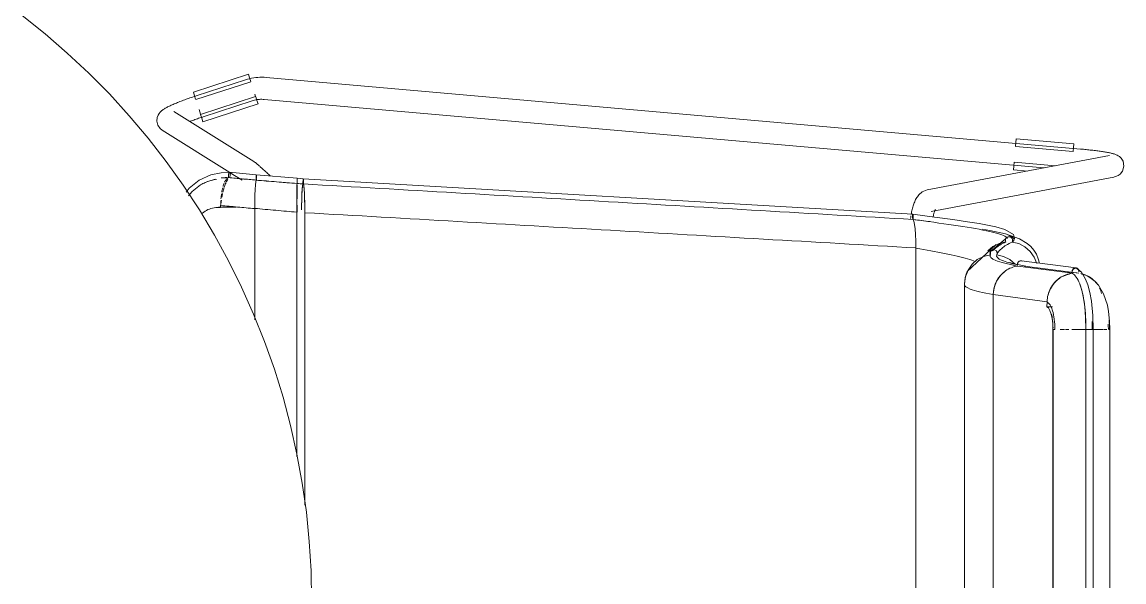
# Model space of a CAD drawing. Header units: millimetres. Extents: x 155927 to 326028, y -36033 to 97293.
# Drawn here: x 160210 to 160810, y 31246 to 31551 of the extents above; entities that cross this region are included whole.
import ezdxf

# ---------------------------------------------------------------- set-up
doc = ezdxf.new("R2010")
doc.units = ezdxf.units.MM
doc.header["$MEASUREMENT"] = 0
doc.layers.add('I-FURN', color=8, linetype='CONTINUOUS', lineweight=9)

msp = doc.modelspace()

# ---------------------------------------------------------------- linework, layer by layer
at = {"layer": 'I-FURN'}
for p, q in [((160222.66, 31544.27), (160210.13, 31554.21)), ((160234.79, 31533.83), (160222.66, 31544.27)), ((160246.48, 31522.91), (160234.79, 31533.83)), ((160257.74, 31511.54), (160246.48, 31522.91)), ((160303.4, 31512.55), (160333.4, 31522.23)), ((160333.4, 31522.23), (160334.03, 31520.28)), ((160304.7, 31508.5), (160334.71, 31518.19)), ((160331.76, 31519.23), (160304.95, 31510.52)), ((160331.81, 31519.25), (160331.76, 31519.23)), ((160332.91, 31519.58), (160331.81, 31519.25)), ((160334.01, 31519.86), (160332.91, 31519.58)), ((160335.13, 31520.1), (160334.01, 31519.86)), ((160334.03, 31520.28), (160334.67, 31518.31)), ((160336.25, 31520.3), (160335.13, 31520.1)), ((160337.39, 31520.45), (160336.25, 31520.3)), ((160338.52, 31520.56), (160337.39, 31520.45)), ((160339.66, 31520.62), (160338.52, 31520.56)), ((160340.81, 31520.63), (160339.66, 31520.62)), ((160341.95, 31520.6), (160340.81, 31520.63)), ((160343.09, 31520.52), (160341.95, 31520.6)), ((160786.41, 31481.57), (160343.09, 31520.52)), ((160268.52, 31499.72), (160257.74, 31511.54)), ((160302.29, 31509.63), (160303.02, 31509.88)), ((160303.02, 31509.88), (160303.76, 31510.13)), ((160304.03, 31510.59), (160303.4, 31512.55)), ((160303.76, 31510.13), (160304.5, 31510.37)), ((160304.66, 31508.62), (160304.03, 31510.59)), ((160304.5, 31510.37), (160304.95, 31510.52)), ((160337.31, 31510.12), (160307.31, 31500.43)), ((160336.91, 31511.38), (160337.28, 31510.22)), ((160337.35, 31510), (160337.99, 31508.03)), ((160287.74, 31503.53), (160288.14, 31503.77)), ((160288.14, 31503.77), (160288.55, 31504)), ((160288.55, 31504), (160288.97, 31504.23)), ((160288.97, 31504.23), (160289.41, 31504.46)), ((160289.41, 31504.46), (160289.87, 31504.69)), ((160289.87, 31504.69), (160290.35, 31504.92)), ((160290.35, 31504.92), (160290.84, 31505.15)), ((160290.84, 31505.15), (160291.35, 31505.39)), ((160291.35, 31505.39), (160291.87, 31505.62)), ((160291.87, 31505.62), (160292.42, 31505.87)), ((160292.42, 31505.87), (160292.98, 31506.11)), ((160292.98, 31506.11), (160293.56, 31506.35)), ((160293.56, 31506.35), (160294.15, 31506.6)), ((160294.15, 31506.6), (160294.77, 31506.85)), ((160294.77, 31506.85), (160295.39, 31507.1)), ((160295.39, 31507.1), (160296.03, 31507.35)), ((160296.03, 31507.35), (160296.68, 31507.6)), ((160296.68, 31507.6), (160297.35, 31507.86)), ((160297.35, 31507.86), (160298.03, 31508.11)), ((160298.03, 31508.11), (160298.72, 31508.37)), ((160298.72, 31508.37), (160299.41, 31508.62)), ((160299.41, 31508.62), (160300.12, 31508.88)), ((160300.12, 31508.88), (160300.84, 31509.13)), ((160300.84, 31509.13), (160301.56, 31509.38)), ((160301.56, 31509.38), (160302.29, 31509.63)), ((160308.61, 31496.39), (160338.62, 31506.08)), ((160308.66, 31499.11), (160335.47, 31507.82)), ((160335.47, 31507.82), (160336.11, 31508.01)), ((160336.11, 31508.01), (160336.75, 31508.18)), ((160336.75, 31508.18), (160337.39, 31508.32)), ((160337.39, 31508.32), (160338.05, 31508.44)), ((160337.99, 31508.03), (160338.62, 31506.08)), ((160338.05, 31508.44), (160338.7, 31508.52)), ((160338.7, 31508.52), (160339.36, 31508.59)), ((160339.36, 31508.59), (160340.02, 31508.62)), ((160340.02, 31508.62), (160340.69, 31508.63)), ((160340.69, 31508.63), (160341.35, 31508.61)), ((160341.35, 31508.61), (160342.01, 31508.57)), ((160342.01, 31508.57), (160342.04, 31508.57)), ((160342.04, 31508.57), (160766.54, 31471.27)), ((160278.83, 31487.49), (160268.52, 31499.72)), ((160283.5, 31496.72), (160283.67, 31498.69)), ((160283.67, 31498.69), (160284.19, 31500.07)), ((160284.19, 31500.07), (160284.76, 31500.98)), ((160284.76, 31500.98), (160285.28, 31501.61)), ((160285.28, 31501.61), (160285.74, 31502.08)), ((160285.74, 31502.08), (160286.17, 31502.45)), ((160286.17, 31502.45), (160286.57, 31502.76)), ((160286.57, 31502.76), (160286.96, 31503.04)), ((160286.96, 31503.04), (160287.35, 31503.29)), ((160287.35, 31503.29), (160287.74, 31503.53)), ((160336.38, 31474.73), (160292.8, 31502.03)), ((160304.25, 31497.61), (160304.91, 31497.84)), ((160304.91, 31497.84), (160305.59, 31498.08)), ((160305.59, 31498.08), (160306.27, 31498.31)), ((160306.27, 31498.31), (160306.95, 31498.54)), ((160306.48, 31503.01), (160307.28, 31500.53)), ((160306.95, 31498.54), (160307.64, 31498.77)), ((160307.98, 31498.34), (160307.35, 31500.32)), ((160307.64, 31498.77), (160308.33, 31499)), ((160308.61, 31496.39), (160307.98, 31498.34)), ((160308.33, 31499), (160308.66, 31499.11)), ((160284.08, 31494.49), (160283.5, 31496.72)), ((160285.31, 31492.76), (160284.08, 31494.49)), ((160285.31, 31492.76), (160286.43, 31491.86)), ((160286.43, 31491.86), (160323.19, 31468.83)), ((160301.68, 31496.67), (160302.31, 31496.9)), ((160302.31, 31496.9), (160302.94, 31497.14)), ((160302.94, 31497.14), (160303.59, 31497.37)), ((160303.59, 31497.37), (160304.25, 31497.61)), ((160288.64, 31474.85), (160278.83, 31487.49)), ((160751.21, 31485.1), (160751.39, 31487.15)), ((160751.39, 31487.15), (160782.8, 31484.39)), ((160751.02, 31482.91), (160782.43, 31480.16)), ((160751.03, 31483.04), (160751.21, 31485.1)), ((160782.62, 31482.34), (160782.44, 31480.28)), ((160782.8, 31484.39), (160782.62, 31482.34)), ((160786.57, 31481.56), (160786.41, 31481.57)), ((160787.32, 31481.49), (160786.57, 31481.56)), ((160788.07, 31481.42), (160787.32, 31481.49)), ((160788.82, 31481.35), (160788.07, 31481.42)), ((160789.56, 31481.27), (160788.82, 31481.35)), ((160790.3, 31481.2), (160789.56, 31481.27)), ((160791.03, 31481.12), (160790.3, 31481.2)), ((160791.76, 31481.04), (160791.03, 31481.12)), ((160792.48, 31480.96), (160791.76, 31481.04)), ((160793.19, 31480.88), (160792.48, 31480.96)), ((160793.89, 31480.79), (160793.19, 31480.88)), ((160794.57, 31480.71), (160793.89, 31480.79)), ((160795.25, 31480.62), (160794.57, 31480.71)), ((160795.91, 31480.53), (160795.25, 31480.62)), ((160796.56, 31480.44), (160795.91, 31480.53)), ((160797.2, 31480.35), (160796.56, 31480.44)), ((160797.81, 31480.26), (160797.2, 31480.35)), ((160798.42, 31480.17), (160797.81, 31480.26)), ((160799, 31480.08), (160798.42, 31480.17)), ((160799.57, 31479.99), (160799, 31480.08)), ((160800.12, 31479.89), (160799.57, 31479.99)), ((160800.66, 31479.8), (160800.12, 31479.89)), ((160801.17, 31479.71), (160800.66, 31479.8)), ((160801.67, 31479.61), (160801.17, 31479.71)), ((160297.94, 31461.83), (160288.64, 31474.85)), ((160336.38, 31474.73), (160336.71, 31474.51)), ((160336.71, 31474.51), (160336.97, 31474.33)), ((160336.97, 31474.33), (160337.2, 31474.16)), ((160337.2, 31474.16), (160337.42, 31473.98)), ((160337.42, 31473.98), (160337.64, 31473.8)), ((160337.64, 31473.8), (160337.87, 31473.61)), ((160802.26, 31478.09), (160702.97, 31459.28)), ((160750.09, 31472.28), (160750.27, 31474.34)), ((160772.88, 31472.48), (160750.28, 31474.47)), ((160802.14, 31479.52), (160801.67, 31479.61)), ((160802.6, 31479.42), (160802.14, 31479.52)), ((160803.05, 31479.32), (160802.6, 31479.42)), ((160803.47, 31479.22), (160803.05, 31479.32)), ((160803.89, 31479.12), (160803.47, 31479.22)), ((160804.29, 31479.01), (160803.89, 31479.12)), ((160804.69, 31478.89), (160804.29, 31479.01)), ((160805.08, 31478.77), (160804.69, 31478.89)), ((160805.49, 31478.63), (160805.08, 31478.77)), ((160805.91, 31478.46), (160805.49, 31478.63)), ((160806.39, 31478.24), (160805.91, 31478.46)), ((160806.95, 31477.94), (160806.39, 31478.24)), ((160807.65, 31477.46), (160806.95, 31477.94)), ((160808.56, 31476.6), (160807.65, 31477.46)), ((160809.6, 31474.95), (160808.56, 31476.6)), ((160810.08, 31472.19), (160809.6, 31474.95)), ((160312.94, 31467.48), (160318.59, 31468.69)), ((160318.59, 31468.69), (160324.05, 31468.78)), ((160337.65, 31467.48), (160323.16, 31468.9)), ((160323.48, 31468.65), (160330.01, 31464.56)), ((160337.87, 31473.61), (160338.11, 31473.41)), ((160338.11, 31473.41), (160338.36, 31473.2)), ((160338.36, 31473.2), (160338.63, 31472.97)), ((160338.63, 31472.97), (160338.91, 31472.72)), ((160338.91, 31472.72), (160339.2, 31472.47)), ((160339.2, 31472.47), (160339.51, 31472.19)), ((160339.51, 31472.19), (160339.84, 31471.91)), ((160339.84, 31471.91), (160340.17, 31471.6)), ((160340.17, 31471.6), (160340.52, 31471.29)), ((160340.52, 31471.29), (160340.89, 31470.96)), ((160340.89, 31470.96), (160341.26, 31470.62)), ((160341.26, 31470.62), (160341.65, 31470.26)), ((160341.65, 31470.26), (160342.06, 31469.89)), ((160342.06, 31469.89), (160342.47, 31469.51)), ((160342.47, 31469.51), (160342.9, 31469.12)), ((160342.9, 31469.12), (160343.33, 31468.72)), ((160343.33, 31468.72), (160343.78, 31468.3)), ((160343.78, 31468.3), (160344.23, 31467.88)), ((160344.23, 31467.88), (160344.69, 31467.45)), ((160749.91, 31470.24), (160750.09, 31472.28)), ((160749.91, 31470.24), (160757.8, 31469.54)), ((160807.93, 31467.86), (160806.85, 31467.12)), ((160809.25, 31469.44), (160807.93, 31467.86)), ((160809.25, 31469.44), (160810.08, 31472.19)), ((160306.7, 31448.44), (160297.94, 31461.83)), ((160301.1, 31460.24), (160306.63, 31464.57)), ((160302.77, 31458.5), (160307.34, 31462)), ((160306.63, 31464.57), (160312.94, 31467.48)), ((160307.34, 31462), (160311.03, 31463.91)), ((160337.04, 31459.56), (160337.19, 31462)), ((160337.19, 31462), (160337.04, 31459.52)), ((160337.19, 31462.02), (160337.37, 31463.74)), ((160337.36, 31463.74), (160337.19, 31462)), ((160337.56, 31464.63), (160337.36, 31463.74)), ((160337.37, 31463.74), (160337.56, 31464.62)), ((160337.56, 31466.54), (160337.55, 31466.09)), ((160337.55, 31466.08), (160337.56, 31466.54)), ((160337.55, 31466.09), (160337.55, 31465.6)), ((160337.55, 31465.59), (160337.55, 31466.08)), ((160337.55, 31465.6), (160337.55, 31465.1)), ((160337.55, 31465.09), (160337.55, 31465.59)), ((160337.55, 31465.1), (160337.56, 31464.63)), ((160337.56, 31464.62), (160337.55, 31465.09)), ((160337.58, 31466.93), (160337.56, 31466.54)), ((160337.56, 31466.54), (160337.58, 31466.92)), ((160337.6, 31467.22), (160337.58, 31466.93)), ((160337.58, 31466.92), (160337.6, 31467.22)), ((160337.63, 31467.41), (160337.6, 31467.22)), ((160337.65, 31467.48), (160337.63, 31467.41)), ((160337.63, 31467.41), (160337.65, 31467.47)), ((160337.68, 31467.41), (160337.65, 31467.48)), ((160359.85, 31465.65), (160337.65, 31467.47)), ((160337.65, 31467.47), (160337.68, 31467.41)), ((160337.7, 31467.23), (160337.68, 31467.41)), ((160337.68, 31467.41), (160337.7, 31467.22)), ((160337.72, 31466.93), (160337.7, 31467.23)), ((160337.7, 31467.22), (160337.72, 31466.93)), ((160337.74, 31466.55), (160337.72, 31466.93)), ((160337.72, 31466.93), (160337.74, 31466.55)), ((160337.75, 31466.1), (160337.74, 31466.55)), ((160337.74, 31466.55), (160337.75, 31466.1)), ((160337.74, 31464.64), (160337.75, 31465.11)), ((160337.75, 31465.11), (160337.74, 31464.64)), ((160337.75, 31465.61), (160337.75, 31466.1)), ((160337.75, 31466.1), (160337.75, 31465.61)), ((160344.69, 31467.45), (160345.16, 31467.01)), ((160359.83, 31461.93), (160359.82, 31460.18)), ((160359.82, 31460.18), (160359.83, 31461.92)), ((160359.83, 31461.92), (160359.85, 31462.81)), ((160359.85, 31462.81), (160359.83, 31461.93)), ((160359.84, 31464.27), (160359.85, 31464.72)), ((160359.85, 31464.72), (160359.84, 31464.27)), ((160359.84, 31463.78), (160359.84, 31464.27)), ((160359.84, 31464.27), (160359.84, 31463.78)), ((160359.84, 31463.28), (160359.84, 31463.78)), ((160359.84, 31463.78), (160359.84, 31463.28)), ((160359.85, 31462.81), (160359.84, 31463.28)), ((160359.84, 31463.28), (160359.85, 31462.81)), ((160359.85, 31465.65), (160363.21, 31465.38)), ((160359.85, 31465.58), (160359.85, 31465.65)), ((160359.85, 31465.65), (160359.85, 31465.58)), ((160359.85, 31465.58), (160359.85, 31465.65)), ((160359.85, 31465.65), (160359.85, 31465.59)), ((160359.85, 31465.4), (160359.85, 31465.1)), ((160359.85, 31465.1), (160359.85, 31465.39)), ((160359.85, 31464.72), (160359.85, 31465.1)), ((160359.85, 31465.1), (160359.85, 31464.72)), ((160359.86, 31465.1), (160359.86, 31464.71)), ((160359.86, 31464.72), (160359.86, 31465.1)), ((160359.86, 31464.26), (160359.86, 31464.72)), ((160359.86, 31464.71), (160359.86, 31464.26)), ((160359.86, 31464.26), (160359.86, 31463.77)), ((160359.86, 31463.77), (160359.86, 31464.26)), ((160359.86, 31463.77), (160359.86, 31463.27)), ((160359.86, 31463.28), (160359.86, 31463.77)), ((160359.86, 31462.81), (160359.86, 31463.28)), ((160359.86, 31463.27), (160359.86, 31462.8)), ((160359.87, 31461.91), (160359.89, 31460.15)), ((160359.89, 31460.16), (160359.87, 31461.91)), ((160363.11, 31462.53), (160362.9, 31461.63)), ((160363.11, 31463.99), (160363.1, 31463.5)), ((160363.1, 31463.5), (160363.1, 31463)), ((160363.1, 31463), (160363.11, 31462.53)), ((160363.12, 31464.44), (160363.11, 31463.99)), ((160363.13, 31464.82), (160363.12, 31464.44)), ((160363.16, 31465.12), (160363.13, 31464.82)), ((160363.18, 31465.31), (160363.16, 31465.12)), ((160363.21, 31465.38), (160363.18, 31465.31)), ((160695.12, 31446.09), (160363.21, 31465.38)), ((160363.24, 31465.31), (160363.21, 31465.38)), ((160363.27, 31465.12), (160363.24, 31465.31)), ((160363.29, 31464.83), (160363.27, 31465.12)), ((160363.31, 31464.45), (160363.29, 31464.83)), ((160363.32, 31464), (160363.31, 31464.45)), ((160363.31, 31462.54), (160363.32, 31463.01)), ((160363.52, 31461.65), (160363.31, 31462.54)), ((160363.32, 31463.51), (160363.32, 31464)), ((160363.32, 31463.01), (160363.32, 31463.51)), ((160705.2, 31447.49), (160804.49, 31466.3)), ((160804.91, 31466.39), (160804.49, 31466.3)), ((160805.42, 31466.53), (160804.91, 31466.39)), ((160806.04, 31466.74), (160805.42, 31466.53)), ((160806.85, 31467.12), (160806.04, 31466.74)), ((160299.42, 31458.13), (160301.1, 31460.24)), ((160300.77, 31456.11), (160302.77, 31458.5)), ((160336.85, 31452.98), (160336.92, 31456.43)), ((160336.92, 31456.42), (160336.85, 31452.99)), ((160336.92, 31456.49), (160337.04, 31459.53)), ((160337.04, 31459.52), (160336.92, 31456.42)), ((160359.82, 31460.18), (160359.8, 31457.68)), ((160359.8, 31457.68), (160359.82, 31460.17)), ((160359.8, 31457.68), (160359.8, 31454.54)), ((160359.8, 31454.54), (160359.8, 31457.67)), ((160359.9, 31457.66), (160359.89, 31460.16)), ((160359.89, 31460.15), (160359.9, 31457.66)), ((160359.9, 31457.66), (160359.91, 31454.53)), ((160359.91, 31454.54), (160359.9, 31457.66)), ((160362.55, 31457.38), (160362.42, 31454.26)), ((160362.71, 31459.88), (160362.55, 31457.38)), ((160362.9, 31461.63), (160362.71, 31459.88)), ((160363.71, 31459.9), (160363.52, 31461.65)), ((160363.88, 31457.4), (160363.71, 31459.9)), ((160364, 31454.27), (160363.88, 31457.4)), ((160698.04, 31456.18), (160697.64, 31455.64)), ((160698.49, 31456.7), (160698.04, 31456.18)), ((160699.01, 31457.23), (160698.49, 31456.7)), ((160699.61, 31457.74), (160699.01, 31457.23)), ((160700.29, 31458.22), (160699.61, 31457.74)), ((160701.09, 31458.66), (160700.29, 31458.22)), ((160701.98, 31459.02), (160701.09, 31458.66)), ((160702.97, 31459.28), (160701.98, 31459.02)), ((160326.78, 31449.84), (160317.03, 31449.84)), ((160318.27, 31449.78), (160318.27, 31450.83)), ((160336.85, 31452.89), (160336.82, 31449.13)), ((160336.82, 31449.25), (160336.85, 31452.89)), ((160359.79, 31450.97), (160359.8, 31454.54)), ((160359.8, 31454.54), (160359.79, 31450.97)), ((160359.79, 31447.19), (160359.79, 31450.97)), ((160359.79, 31450.97), (160359.79, 31447.19)), ((160359.91, 31450.98), (160359.92, 31447.2)), ((160359.92, 31447.2), (160359.91, 31450.98)), ((160362.35, 31450.71), (160362.32, 31448.46)), ((160362.42, 31454.26), (160362.35, 31450.71)), ((160364.08, 31450.71), (160364, 31454.27)), ((160364.11, 31446.92), (160364.08, 31450.71)), ((160695.1, 31449.95), (160694.93, 31449.32)), ((160695.29, 31450.57), (160695.1, 31449.95)), ((160695.48, 31451.17), (160695.29, 31450.57)), ((160695.69, 31451.77), (160695.48, 31451.17)), ((160695.91, 31452.35), (160695.69, 31451.77)), ((160696.14, 31452.92), (160695.91, 31452.35)), ((160696.39, 31453.48), (160696.14, 31452.92)), ((160696.66, 31454.03), (160696.39, 31453.48)), ((160696.95, 31454.57), (160696.66, 31454.03)), ((160697.28, 31455.11), (160696.95, 31454.57)), ((160697.64, 31455.64), (160697.28, 31455.11)), ((160314.93, 31434.72), (160306.7, 31448.44)), ((160336.82, 31449.13), (160336.82, 31388.64)), ((160336.82, 31388.64), (160336.82, 31449.13)), ((160359.79, 31314.19), (160359.79, 31447.19)), ((160359.79, 31447.19), (160359.79, 31314.19)), ((160364.11, 31287.82), (160364.11, 31446.92)), ((160364.11, 31446.92), (160364.11, 31287.82)), ((160693.99, 31444.56), (160693.89, 31443.84)), ((160694.1, 31445.28), (160693.99, 31444.56)), ((160694.34, 31446.68), (160694.21, 31445.98)), ((160694.47, 31447.36), (160694.34, 31446.68)), ((160694.62, 31448.02), (160694.47, 31447.36)), ((160694.77, 31448.68), (160694.62, 31448.02)), ((160694.93, 31449.32), (160694.77, 31448.68)), ((160694.92, 31444.72), (160694.91, 31444.23)), ((160694.91, 31444.23), (160694.92, 31444.72)), ((160694.91, 31444.23), (160694.91, 31443.73)), ((160694.91, 31443.73), (160694.91, 31444.23)), ((160694.94, 31445.17), (160694.92, 31444.72)), ((160694.92, 31444.72), (160694.94, 31445.17)), ((160694.97, 31445.55), (160694.94, 31445.17)), ((160694.94, 31445.17), (160694.97, 31445.55)), ((160695.02, 31445.84), (160694.97, 31445.55)), ((160694.97, 31445.55), (160695.02, 31445.84)), ((160695.02, 31445.84), (160695.07, 31446.03)), ((160695.07, 31446.02), (160695.02, 31445.84)), ((160695.07, 31446.03), (160695.12, 31446.09)), ((160695.12, 31446.08), (160695.07, 31446.02)), ((160695.12, 31446.09), (160695.17, 31446.02)), ((160695.12, 31446.08), (160706.98, 31444.53)), ((160695.17, 31446.01), (160695.12, 31446.08)), ((160695.17, 31446.02), (160695.22, 31445.82)), ((160695.22, 31445.82), (160695.17, 31446.01)), ((160695.27, 31445.52), (160695.22, 31445.82)), ((160695.22, 31445.82), (160695.27, 31445.53)), ((160695.27, 31445.53), (160695.3, 31445.14)), ((160695.3, 31445.14), (160695.27, 31445.52)), ((160695.32, 31444.68), (160695.3, 31445.14)), ((160695.3, 31445.14), (160695.32, 31444.68)), ((160695.31, 31443.22), (160695.33, 31443.69)), ((160695.33, 31443.69), (160695.31, 31443.22)), ((160695.33, 31444.19), (160695.32, 31444.68)), ((160695.32, 31444.68), (160695.33, 31444.19)), ((160695.33, 31443.69), (160695.33, 31444.19)), ((160695.33, 31444.19), (160695.33, 31443.69)), ((160706.23, 31444.94), (160706.13, 31444.45)), ((160706.33, 31445.41), (160706.23, 31444.94)), ((160706.43, 31445.86), (160706.33, 31445.41)), ((160706.54, 31446.28), (160706.43, 31445.86)), ((160706.64, 31446.67), (160706.54, 31446.28)), ((160706.75, 31447.04), (160706.64, 31446.67)), ((160706.86, 31447.37), (160706.75, 31447.04)), ((160706.97, 31447.68), (160706.86, 31447.37)), ((160707.07, 31447.94), (160706.97, 31447.68)), ((160706.98, 31444.53), (160716.91, 31443.18)), ((160707.16, 31448.18), (160707.07, 31447.94)), ((160707.25, 31448.37), (160707.16, 31448.18)), ((160707.33, 31448.52), (160707.25, 31448.37)), ((160707.37, 31448.61), (160707.33, 31448.52)), ((160707.41, 31448.68), (160707.37, 31448.61)), ((160707.43, 31448.71), (160707.41, 31448.68)), ((160695.31, 31443.22), (160695.71, 31442.32)), ((160695.71, 31442.32), (160695.31, 31443.22)), ((160696.08, 31440.57), (160695.71, 31442.32)), ((160695.71, 31442.32), (160696.07, 31440.58)), ((160696.07, 31440.58), (160696.39, 31438.11)), ((160696.39, 31438.08), (160696.08, 31440.57)), ((160696.39, 31438.08), (160696.62, 31435.02)), ((160696.63, 31434.97), (160696.39, 31438.08)), ((160716.91, 31443.18), (160724.92, 31441.99)), ((160724.92, 31441.99), (160731.24, 31440.96)), ((160731.24, 31440.96), (160740.26, 31439.16)), ((160737.1, 31437.24), (160733.03, 31437.98)), ((160740.26, 31439.16), (160745.26, 31437.75)), ((160745.26, 31437.75), (160749.89, 31434.98)), ((160322.6, 31420.68), (160314.93, 31434.72)), ((160696.63, 31434.98), (160696.78, 31431.5)), ((160696.78, 31431.44), (160696.63, 31434.97)), ((160745.62, 31435.35), (160737.1, 31437.24)), ((160746.65, 31433.65), (160737.23, 31425.53)), ((160745.54, 31432), (160745.63, 31432.49)), ((160745.63, 31432.49), (160745.54, 31432)), ((160745.57, 31431.5), (160745.54, 31432)), ((160745.54, 31432), (160745.57, 31431.5)), ((160753.25, 31432.68), (160745.62, 31435.35)), ((160745.63, 31432.49), (160745.84, 31432.94)), ((160745.84, 31432.94), (160745.63, 31432.49)), ((160745.84, 31432.94), (160746.16, 31433.32)), ((160746.15, 31433.32), (160745.84, 31432.94)), ((160746.56, 31433.61), (160746.15, 31433.32)), ((160746.16, 31433.32), (160746.56, 31433.6)), ((160746.38, 31433.5), (160746.59, 31433.62)), ((160746.56, 31433.6), (160747.02, 31433.79)), ((160747.02, 31433.79), (160746.56, 31433.61)), ((160747.02, 31433.79), (160747.5, 31433.85)), ((160747.5, 31433.85), (160747.02, 31433.79)), ((160747.5, 31433.85), (160747.99, 31433.77)), ((160747.99, 31433.78), (160747.5, 31433.85)), ((160748.44, 31433.58), (160747.99, 31433.78)), ((160747.99, 31433.77), (160748.44, 31433.58)), ((160748.44, 31433.58), (160748.84, 31433.28)), ((160748.84, 31433.28), (160748.44, 31433.58)), ((160748.84, 31433.28), (160749.14, 31432.89)), ((160749.14, 31432.89), (160748.84, 31433.28)), ((160749.14, 31432.89), (160749.34, 31432.43)), ((160749.34, 31432.44), (160749.14, 31432.89)), ((160749.42, 31431.94), (160749.34, 31432.44)), ((160749.34, 31432.43), (160749.41, 31431.94)), ((160749.41, 31431.94), (160749.37, 31431.44)), ((160749.37, 31431.44), (160749.42, 31431.94)), ((160749.89, 31434.98), (160750.42, 31432.79)), ((160750.42, 31432.79), (160750.13, 31431.88)), ((160757.36, 31430.18), (160753.25, 31432.68)), ((160696.78, 31431.44), (160696.84, 31427.75)), ((160696.84, 31427.67), (160696.78, 31431.44)), ((160696.84, 31044.27), (160696.84, 31427.67)), ((160696.84, 31427.67), (160696.84, 31044.27)), ((160740.45, 31429.54), (160724.76, 31414.94)), ((160738.78, 31428.6), (160735.95, 31426.2)), ((160735.95, 31426.2), (160738.78, 31428.59)), ((160737.41, 31425.92), (160737.21, 31425.47)), ((160737.22, 31425.47), (160737.42, 31425.92)), ((160737.36, 31425.83), (160737.31, 31422.95)), ((160737.73, 31426.31), (160737.41, 31425.92)), ((160737.42, 31425.92), (160737.73, 31426.3)), ((160737.73, 31426.3), (160738.13, 31426.6)), ((160738.13, 31426.6), (160737.73, 31426.31)), ((160738.13, 31426.6), (160738.59, 31426.79)), ((160738.59, 31426.79), (160738.13, 31426.6)), ((160739.08, 31426.86), (160738.59, 31426.79)), ((160738.59, 31426.79), (160739.08, 31426.85)), ((160742.11, 31430.24), (160738.78, 31428.6)), ((160738.78, 31428.59), (160742.11, 31430.23)), ((160739.58, 31426.79), (160739.08, 31426.86)), ((160739.08, 31426.85), (160739.57, 31426.79)), ((160739.57, 31426.79), (160740.04, 31426.6)), ((160740.04, 31426.6), (160739.58, 31426.79)), ((160740.04, 31426.6), (160740.44, 31426.3)), ((160740.44, 31426.31), (160740.04, 31426.6)), ((160740.75, 31425.92), (160740.44, 31426.31)), ((160740.44, 31426.3), (160740.75, 31425.92)), ((160740.75, 31425.92), (160740.95, 31425.47)), ((160740.96, 31425.47), (160740.75, 31425.92)), ((160742.11, 31430.23), (160745.72, 31431.02)), ((160745.72, 31431.02), (160742.11, 31430.24)), ((160745.72, 31431.02), (160745.57, 31431.5)), ((160745.57, 31431.5), (160745.72, 31431.02)), ((160749.37, 31431.44), (160749.21, 31430.97)), ((160749.21, 31430.97), (160749.37, 31431.44)), ((160752.84, 31430.07), (160749.21, 31430.97)), ((160756.16, 31428.33), (160752.84, 31430.07)), ((160758.98, 31425.85), (160756.16, 31428.33)), ((160759.33, 31428.44), (160757.36, 31430.18)), ((160761.16, 31422.76), (160758.98, 31425.85)), ((160761.01, 31426.46), (160759.33, 31428.44)), ((160762.38, 31424.26), (160761.01, 31426.46)), ((160329.7, 31406.35), (160322.6, 31420.68)), ((160730.22, 31421.37), (160727.35, 31418.86)), ((160727.35, 31418.86), (160730.23, 31421.36)), ((160733.62, 31423.12), (160730.22, 31421.37)), ((160730.23, 31421.36), (160733.62, 31423.12)), ((160737.33, 31424.01), (160733.62, 31423.12)), ((160737.13, 31424.98), (160737.22, 31425.47)), ((160737.21, 31425.47), (160737.13, 31424.98)), ((160737.17, 31424.48), (160737.13, 31424.98)), ((160737.13, 31424.98), (160737.17, 31424.49)), ((160737.17, 31424.49), (160737.33, 31424.01)), ((160737.33, 31424.01), (160737.17, 31424.48)), ((160740.84, 31424.01), (160741, 31424.49)), ((160741, 31424.48), (160740.84, 31424.01)), ((160744.55, 31423.12), (160740.84, 31424.01)), ((160741.12, 31424.69), (160740.94, 31424.26)), ((160740.95, 31425.47), (160741.04, 31424.98)), ((160741.04, 31424.98), (160740.96, 31425.47)), ((160741.04, 31424.98), (160741, 31424.48)), ((160741, 31424.49), (160741.04, 31424.98)), ((160747.95, 31421.37), (160744.55, 31423.12)), ((160747.92, 31419.86), (160750.35, 31419.1)), ((160750.82, 31418.86), (160747.95, 31421.37)), ((160752.39, 31419.78), (160752.2, 31419.33)), ((160752.69, 31420.17), (160752.39, 31419.78)), ((160753.08, 31420.46), (160752.69, 31420.17)), ((160753.52, 31420.65), (160753.08, 31420.46)), ((160753.99, 31420.72), (160753.52, 31420.65)), ((160754.46, 31420.65), (160753.99, 31420.72)), ((160754.22, 31420.7), (160784, 31416.85)), ((160754.9, 31420.46), (160754.46, 31420.65)), ((160762.56, 31419.25), (160761.16, 31422.76)), ((160763.41, 31421.9), (160762.38, 31424.26)), ((160764.07, 31419.39), (160763.41, 31421.9)), ((160725.36, 31416.04), (160723.63, 31411.57)), ((160725.18, 31415.72), (160723.81, 31412.15)), ((160723.82, 31412.15), (160725.18, 31415.72)), ((160724.76, 31414.94), (160724.05, 31413.01)), ((160725.18, 31415.72), (160727.35, 31418.86)), ((160727.35, 31418.86), (160725.18, 31415.72)), ((160745.55, 31415.24), (160742.81, 31412.76)), ((160750.35, 31419.1), (160756.64, 31417.73)), ((160752.2, 31419.33), (160752.12, 31418.84)), ((160752.12, 31418.84), (160752.16, 31418.34)), ((160752.31, 31417.87), (160782.02, 31414.03)), ((160755.86, 31417.85), (160785.56, 31414.01)), ((160779.59, 31414.78), (160784.36, 31414.16)), ((160784.5, 31416.49), (160786.88, 31414.6)), ((160786.88, 31414.6), (160789.18, 31410.77)), ((160723.63, 31411.57), (160723.19, 31407.82)), ((160723.19, 31407.83), (160723.19, 31103.03)), ((160723.34, 31408.36), (160723.82, 31412.15)), ((160723.81, 31412.15), (160723.34, 31408.36)), ((160723.34, 31063.58), (160723.34, 31408.36)), ((160723.34, 31408.36), (160723.34, 31063.58)), ((160740.73, 31409.64), (160739.41, 31406.1)), ((160742.81, 31412.76), (160740.73, 31409.64)), ((160786.23, 31407.55), (160786.04, 31408.07)), ((160789.18, 31410.77), (160790.37, 31407.6)), ((160789.99, 31412.47), (160792.26, 31411.13)), ((160792.26, 31411.13), (160794.33, 31409.46)), ((160794.33, 31409.46), (160796.16, 31407.49)), ((160336.23, 31391.74), (160329.7, 31406.35)), ((160739.41, 31406.1), (160738.94, 31402.33)), ((160738.94, 31402.33), (160768.22, 31398.47)), ((160738.94, 31069.61), (160738.94, 31402.33)), ((160738.94, 31402.33), (160738.94, 31069.61)), ((160787.11, 31404.73), (160786.23, 31407.55)), ((160787.91, 31401.23), (160787.11, 31404.73)), ((160790.37, 31407.6), (160791.45, 31403.56)), ((160791.45, 31403.56), (160792.32, 31398.84)), ((160796.16, 31407.49), (160799.03, 31402.77)), ((160799.03, 31402.77), (160801.05, 31396.62)), ((160768.22, 31398.47), (160768.15, 31395.75)), ((160771.15, 31395.75), (160768.15, 31395.75)), ((160768.15, 31395.75), (160769.01, 31395.11)), ((160788.74, 31395.79), (160787.91, 31401.23)), ((160789.22, 31389.81), (160788.74, 31395.79)), ((160792.32, 31398.84), (160793.12, 31390.96)), ((160801.05, 31396.62), (160801.71, 31393.12)), ((160342.16, 31376.88), (160336.23, 31391.74)), ((160769.01, 31395.11), (160769.8, 31393.76)), ((160769.8, 31393.76), (160770.47, 31391.78)), ((160770.47, 31391.78), (160770.98, 31389.28)), ((160789.31, 31383.4), (160789.22, 31389.81)), ((160793.12, 31390.96), (160793.27, 31383.4)), ((160801.71, 31393.12), (160802.22, 31387.91)), ((160770.98, 31389.28), (160771.3, 31386.43)), ((160771.3, 31386.43), (160771.41, 31383.4)), ((160802.22, 31387.91), (160802.31, 31383.4)), ((160771.41, 31383.4), (160771.41, 31088.54)), ((160771.46, 31088.54), (160771.46, 31383.4)), ((160775.32, 31383.4), (160777.78, 31383.4)), ((160778.3, 31383.4), (160780.14, 31383.4)), ((160781.77, 31383.4), (160785.33, 31383.4)), ((160789.33, 31383.4), (160785.52, 31383.4)), ((160785.52, 31383.4), (160789.33, 31383.4)), ((160789.31, 31383.4), (160789.31, 31088.54)), ((160789.31, 31383.4), (160793.27, 31383.4)), ((160789.42, 31383.4), (160789.31, 31383.4)), ((160789.64, 31383.4), (160789.42, 31383.4)), ((160789.97, 31383.4), (160789.64, 31383.4)), ((160790.39, 31383.4), (160789.97, 31383.4)), ((160790.86, 31383.4), (160790.39, 31383.4)), ((160791.36, 31383.4), (160790.86, 31383.4)), ((160791.85, 31383.4), (160791.36, 31383.4)), ((160792.31, 31383.4), (160791.85, 31383.4)), ((160792.7, 31383.4), (160792.31, 31383.4)), ((160793, 31383.4), (160792.7, 31383.4)), ((160793.2, 31383.4), (160793, 31383.4)), ((160793.02, 31383.4), (160796.04, 31383.4)), ((160796.05, 31383.4), (160793.03, 31383.4)), ((160793.27, 31383.4), (160793.2, 31383.4)), ((160793.27, 31088.54), (160793.27, 31383.4)), ((160796.21, 31383.4), (160798.79, 31383.4)), ((160799.06, 31383.4), (160800.81, 31383.4)), ((160802.01, 31383.4), (160802.29, 31383.4)), ((160802.31, 31383.4), (160802.14, 31383.4)), ((160802.31, 31088.54), (160802.31, 31383.4)), ((160347.5, 31361.8), (160342.16, 31376.88)), ((160352.22, 31346.51), (160347.5, 31361.8)), ((160356.34, 31331.05), (160352.22, 31346.51)), ((160359.83, 31315.44), (160356.34, 31331.05)), ((160362.69, 31299.7), (160359.83, 31315.44)), ((160364.92, 31283.86), (160362.69, 31299.7)), ((160366.52, 31267.94), (160364.92, 31283.86)), ((160367.48, 31251.97), (160366.52, 31267.94)), ((160367.8, 31235.97), (160367.48, 31251.97))]:
    msp.add_line(p, q, dxfattribs=at)
for centre, major_axis, ratio, start_param, end_param in [((160753.99, 31418.75), (0, 1.96), 0.955139, 5.775592, 8.064923), ((160754.01, 31402.2), (0, 15.78), 0.955139, 0.595876, 1.562553), ((160754.01, 31402.2), (0, 15.78), 0.955139, 0.354206, 0.595753), ((160754.01, 31402.2), (0, 15.78), 0.955139, 0.112537, 0.354036), ((160798.03, 31383.4), (0, 12.4), 0.287441, 4.712389, 4.950404), ((160786.56, 31383.4), (-15.75, 0), 0.000004, 5.8107, 5.99294)]:
    msp.add_ellipse(centre, major_axis=major_axis, ratio=ratio, start_param=start_param, end_param=end_param, dxfattribs=at)
for points, knots in [([(160322.6, 31466.06), (160322.58, 31466.21), (160322.55, 31466.49), (160322.54, 31466.92), (160322.55, 31467.29), (160322.57, 31467.58), (160322.6, 31467.85), (160322.65, 31468.1), (160322.71, 31468.33), (160322.78, 31468.52), (160322.88, 31468.72), (160322.97, 31468.82), (160323.01, 31468.85)], [0, 0, 0, 0, 0.0555556, 0.1111111, 0.1666667, 0.1944444, 0.2222222, 0.2777778, 0.3055556, 0.3333333, 0.3888889, 0.4444444, 0.4444444, 0.4444444, 0.4444444]), ([(160307.36, 31462), (160308.18, 31462.51), (160310.9, 31464.09), (160313.89, 31464.69), (160315.99, 31464.97)], [-0.4024189, -0.4024189, -0.4024189, -0.4024189, -0.3333333, -0.1789981, -0.1789981, -0.1789981, -0.1789981]), ([(160362.32, 31448.46), (160362.33, 31450.49), (160362.39, 31453.71), (160362.54, 31457.5), (160362.76, 31460.85), (160362.97, 31462.24), (160363.11, 31462.53)], [-0.9335619, -0.9335619, -0.9335619, -0.9335619, -0.6666667, -0.5, -0.3333333, 0, 0, 0, 0]), ([(160363.21, 31465.38), (160363.23, 31465.38), (160363.26, 31465.24), (160363.29, 31464.85), (160363.31, 31464.46), (160363.32, 31464.01), (160363.32, 31463.51), (160363.32, 31463.01), (160363.32, 31462.69), (160363.31, 31462.54)], [-0.498493, -0.498493, -0.498493, -0.498493, -0.375, -0.3125, -0.25, -0.1875, -0.125, -0.0625, 0, 0, 0, 0]), ([(160363.31, 31462.54), (160363.46, 31462.26), (160363.66, 31460.88), (160363.88, 31457.52), (160364.01, 31454.35), (160364.09, 31450.75), (160364.11, 31448.2), (160364.11, 31446.92)], [-1, -1, -1, -1, -0.666667, -0.5, -0.333333, -0.166667, 0, 0, 0, 0]), ([(160308.38, 31446.67), (160309.28, 31447.44), (160312.28, 31449.37), (160315.88, 31450), (160318.27, 31449.78)], [0.5, 0.5, 0.5, 0.5, 0.6666667, 1, 1, 1, 1]), ([(160746.6, 31432.85), (160746.41, 31433.26), (160744.81, 31434.68), (160736.51, 31437.12), (160718.07, 31440.17), (160702.86, 31442.2), (160695.31, 31443.22)], [0.1500588, 0.1500588, 0.1500588, 0.1500588, 0.25, 0.5, 0.75, 1, 1, 1, 1]), ([(160749.21, 31430.97), (160750.76, 31432), (160750.53, 31433.28), (160747.51, 31434.56), (160746.79, 31434.82)], [0, 0, 0, 0, 0.25, 0.3133981, 0.3133981, 0.3133981, 0.3133981]), ([(160696.84, 31427.67), (160702.23, 31426.7), (160713.01, 31424.75), (160723.72, 31422.32), (160727.96, 31420.86), (160729.11, 31420.37)], [0, 0, 0, 0, 0.25, 0.5, 0.625, 0.625, 0.625, 0.625]), ([(160738.59, 31426.14), (160738.98, 31426.6), (160740.66, 31428.23), (160743.31, 31429.86), (160745.72, 31431.02)], [0.303693, 0.303693, 0.303693, 0.303693, 0.5, 1, 1, 1, 1]), ([(160741.12, 31424.69), (160741.59, 31425.63), (160743.38, 31427.72), (160746.81, 31429.81), (160749.21, 31430.97)], [0.0974621, 0.0974621, 0.0974621, 0.0974621, 0.5, 1, 1, 1, 1]), ([(160752.22, 31418.57), (160748.51, 31419.36), (160742.02, 31421.17), (160740.29, 31422.99), (160740.84, 31424.01)], [0.1122148, 0.1122148, 0.1122148, 0.1122148, 0.5, 1, 1, 1, 1]), ([(160785.6, 31414.88), (160785.6, 31415.03), (160785.59, 31415.25), (160785.52, 31415.54), (160785.42, 31415.81), (160785.24, 31416.13), (160784.95, 31416.44), (160784.59, 31416.68), (160784.24, 31416.81), (160783.93, 31416.86), (160783.66, 31416.87), (160783.39, 31416.83), (160783.14, 31416.76), (160782.89, 31416.64), (160782.58, 31416.45), (160782.25, 31416.13), (160782.02, 31415.73), (160781.9, 31415.38), (160781.83, 31415.01), (160781.84, 31414.56), (160781.94, 31414.21), (160782.02, 31414.03)], [0.1111111, 0.1111111, 0.1111111, 0.1111111, 0.1666667, 0.1944444, 0.2222222, 0.2777778, 0.3333333, 0.3888889, 0.4444444, 0.4791667, 0.5138889, 0.5486111, 0.5833333, 0.6180556, 0.6527778, 0.7222222, 0.7916667, 0.8263889, 0.8611111, 0.9305556, 1, 1, 1, 1]), ([(160781.93, 31415.28), (160781.96, 31415.4), (160782.06, 31415.63), (160782.34, 31416.04), (160782.89, 31416.5), (160783.76, 31416.75), (160784.54, 31416.52), (160785.05, 31416.13), (160785.35, 31415.74), (160785.54, 31415.29), (160785.58, 31414.96), (160785.58, 31414.79)], [-0.8125, -0.8125, -0.8125, -0.8125, -0.765625, -0.71875, -0.625, -0.5, -0.375, -0.3125, -0.25, -0.1875, -0.125, -0.125, -0.125, -0.125]), ([(160795.69, 31407.75), (160795.41, 31408.15), (160794.37, 31409.52), (160792.21, 31411.52), (160789.36, 31413.13), (160787.42, 31413.6), (160786.65, 31413.77)], [0.434972, 0.434972, 0.434972, 0.434972, 0.5, 0.6666667, 0.8333333, 0.9407177, 0.9407177, 0.9407177, 0.9407177]), ([(160723.19, 31407.82), (160723.19, 31407), (160725.57, 31405.16), (160733.21, 31403.33), (160738.94, 31402.33)], [0.0892846, 0.0892846, 0.0892846, 0.0892846, 0.5, 1, 1, 1, 1]), ([(160768.77, 31402), (160769.09, 31403.23), (160770.52, 31406.75), (160772.98, 31410.06), (160775.14, 31411.2)], [-0.8333333, -0.8333333, -0.8333333, -0.8333333, -0.6666667, -0.3333333, -0.3333333, -0.3333333, -0.3333333])]:
    msp.add_open_spline(points, degree=3, knots=knots, dxfattribs=at)
for points in [[(160323.91, 31468.72), (160323.86, 31468.68), (160323.77, 31468.55), (160323.64, 31468.26), (160323.52, 31467.87), (160323.43, 31467.42), (160323.36, 31466.92), (160323.33, 31466.43), (160323.33, 31466.11), (160323.34, 31465.96)], [(160315.36, 31465.1), (160314.63, 31464.89), (160313.92, 31464.66), (160313.21, 31464.39)], [(160318.61, 31465.89), (160319.42, 31465.97), (160320.25, 31465.98), (160321.07, 31465.98)], [(160319.55, 31461.09), (160319.76, 31461.81), (160319.99, 31462.45), (160320.24, 31463.05)], [(160321.77, 31466.02), (160321.12, 31466.01), (160320.47, 31465.98), (160319.83, 31465.91)], [(160321.18, 31463.23), (160320.88, 31462.6), (160320.6, 31461.86), (160320.34, 31461.04)], [(160320.44, 31463.52), (160320.76, 31464.21), (160321.46, 31465.35), (160322.21, 31465.92), (160322.6, 31466.06)], [(160322.25, 31465.05), (160321.93, 31464.65), (160321.6, 31464.12), (160321.29, 31463.48)], [(160337.56, 31464.63), (160335.03, 31464.87), (160330, 31465.35), (160325.05, 31465.82), (160322.6, 31466.06)], [(160337.74, 31464.64), (160335.37, 31464.88), (160333.01, 31465.11), (160330.66, 31465.35)], [(160337.56, 31464.62), (160341.27, 31464.32), (160348.69, 31463.72), (160356.13, 31463.11), (160359.85, 31462.81)], [(160337.74, 31464.64), (160341.39, 31464.34), (160345.04, 31464.03), (160348.69, 31463.73)], [(160352.31, 31463.43), (160352.72, 31463.4), (160353.13, 31463.36), (160353.54, 31463.33)], [(160363.31, 31462.54), (160362.73, 31462.59), (160361.58, 31462.68), (160360.42, 31462.77), (160359.85, 31462.81)], [(160363.11, 31462.53), (160362.57, 31462.58), (160361.49, 31462.67), (160360.4, 31462.76), (160359.86, 31462.8)], [(160363.11, 31462.53), (160363.09, 31463.13), (160363.1, 31464.64), (160363.17, 31465.38), (160363.21, 31465.38)], [(160363.31, 31462.54), (160418.72, 31459.32), (160529.48, 31452.88), (160640.07, 31446.44), (160695.31, 31443.22)], [(160318.44, 31454.55), (160318.51, 31455.45), (160318.61, 31456.33), (160318.74, 31457.18)], [(160318.87, 31458.03), (160319.01, 31458.88), (160319.18, 31459.68), (160319.37, 31460.42)], [(160319.34, 31457.35), (160319.2, 31456.71), (160319.06, 31456.05), (160318.94, 31455.37)], [(160320.18, 31460.61), (160319.93, 31459.81), (160319.71, 31458.93), (160319.49, 31458.01)], [(160316.75, 31449.83), (160317.26, 31449.84), (160317.76, 31449.83), (160318.27, 31449.78)], [(160318.27, 31450.83), (160318.28, 31451.78), (160318.31, 31452.71), (160318.37, 31453.62)], [(160336.82, 31449.13), (160333.69, 31449.44), (160327.44, 31450.03), (160321.3, 31450.57), (160318.27, 31450.83)], [(160318.69, 31453.67), (160318.62, 31453.19), (160318.57, 31452.72), (160318.52, 31452.24)], [(160336.82, 31449.25), (160340.64, 31448.91), (160344.47, 31448.56), (160348.3, 31448.22)], [(160348.3, 31448.22), (160352.13, 31447.87), (160355.96, 31447.53), (160359.79, 31447.19)], [(160364.11, 31446.92), (160419.63, 31443.73), (160475.16, 31440.53), (160530.6, 31437.34)], [(160704.48, 31442.04), (160701.45, 31442.43), (160698.38, 31442.82), (160695.32, 31443.21)], [(160530.6, 31437.34), (160586.06, 31434.14), (160641.48, 31430.94), (160696.84, 31427.75)], [(160752.31, 31417.87), (160746.81, 31418.9), (160738.75, 31420.94), (160736.78, 31422.99), (160737.33, 31424.01)], [(160782.02, 31414.03), (160780.77, 31413.88), (160778.4, 31413.3), (160775.06, 31411.54), (160772.22, 31409.01), (160770.03, 31405.86), (160768.61, 31402.26), (160768.26, 31399.76), (160768.22, 31398.47)], [(160781.86, 31414.3), (160781.85, 31414.38), (160781.83, 31414.54), (160781.83, 31414.71), (160781.83, 31414.79)], [(160782.01, 31413.83), (160782.73, 31413.47), (160784.14, 31412.16), (160786.04, 31408.47), (160787.57, 31403.39), (160788.68, 31397.25), (160789.31, 31390.39), (160789.38, 31385.74), (160789.33, 31383.4)], [(160723.34, 31408.36), (160723.24, 31408.18), (160723.19, 31408), (160723.19, 31407.83)], [(160776.72, 31412.16), (160777.27, 31412.46), (160777.85, 31412.66), (160778.44, 31412.84)], [(160778.43, 31412.94), (160779.1, 31413.2), (160779.8, 31413.37), (160780.51, 31413.51)], [(160786.97, 31413.54), (160787.62, 31413.39), (160788.27, 31413.19), (160788.9, 31412.95)], [(160797.86, 31403), (160797.6, 31403.96), (160797.25, 31404.89), (160796.83, 31405.78)], [(160768.23, 31398.22), (160769.34, 31397.96), (160771.51, 31394.58), (160772.47, 31387.19), (160772.53, 31383.4)], [(160771.46, 31384.24), (160771.4, 31387.02), (160771.13, 31390.16), (160770.52, 31391.78)], [(160792.72, 31387.66), (160792.76, 31386.25), (160792.76, 31384.83), (160792.73, 31383.4)], [(160802, 31388.37), (160802.15, 31386.78), (160802.22, 31385.11), (160802.21, 31383.4)]]:
    msp.add_open_spline(points, degree=3, dxfattribs=at)

doc.saveas('drawing.dxf')
